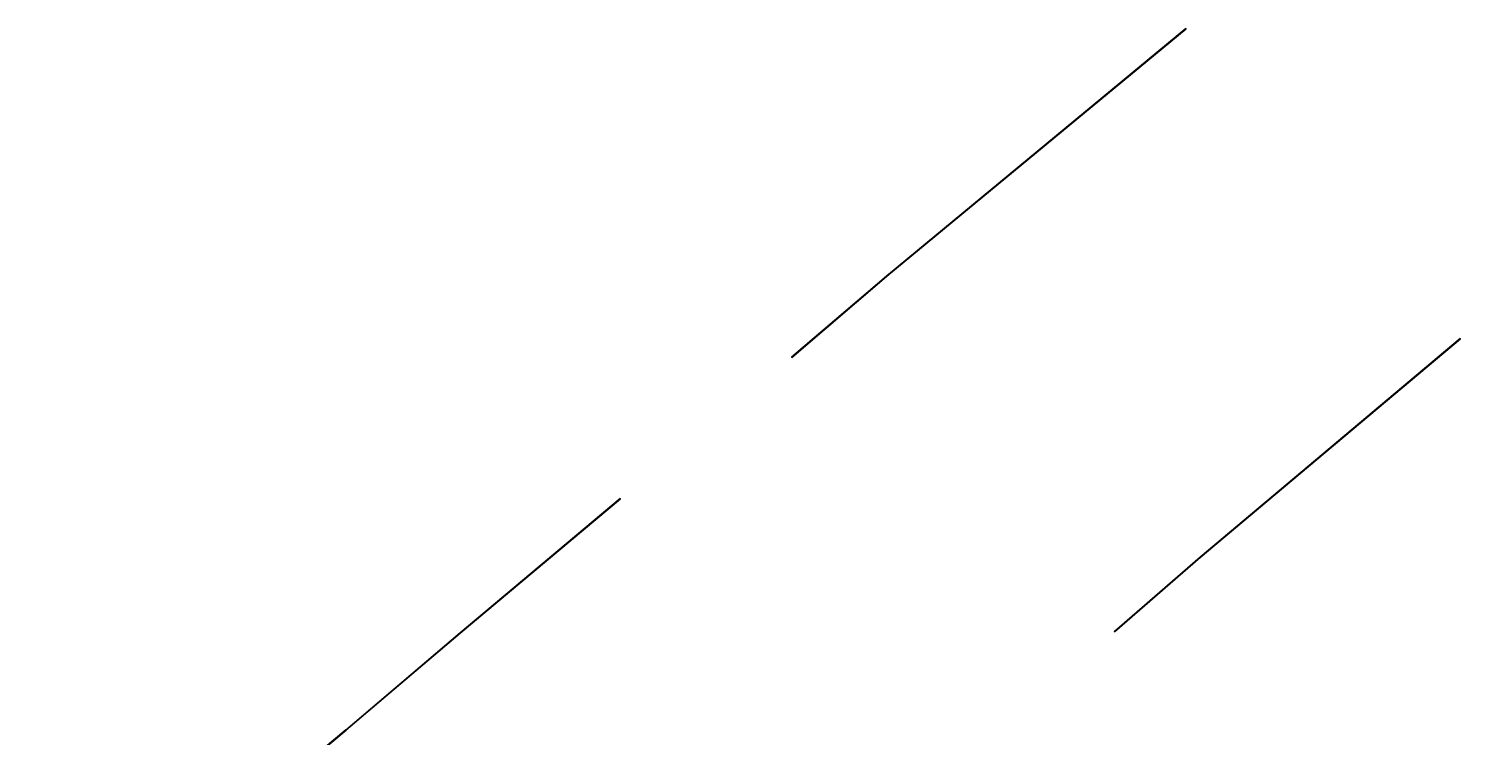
# Model space of a CAD drawing. Extents: x -291248544 to -291003570, y 98625193 to 98746984.
# Drawn here: x -291069535 to -291058066, y 98734885 to 98740564 of the extents above; entities that cross this region are included whole.
import ezdxf

# ---------------------------------------------------------------- set-up
doc = ezdxf.new("R2010")
doc.units = 0

msp = doc.modelspace()

# ---------------------------------------------------------------- linework, layer by layer
at = {"layer": 'mg_to_dxf', "color": 2}
for points in [[(-291060264.97, 98740562.12), (-291060264.84, 98740563.53), (-291062645.99, 98738594.5), (-291062644.57, 98738594.37)], [(-291062644.57, 98738594.37), (-291062644.7, 98738592.97), (-291060263.56, 98740561.99), (-291060264.97, 98740562.12)], [(-291060264.97, 98740562.12), (-291060263.56, 98740561.99), (-291060264.84, 98740563.53), (-291060264.97, 98740562.12)], [(-291062645.34, 98738593.73), (-291062645.22, 98738595.15), (-291063424.19, 98737930.73), (-291063422.78, 98737930.62)], [(-291063422.78, 98737930.62), (-291063422.89, 98737929.21), (-291062643.93, 98738593.61), (-291062645.34, 98738593.73)], [(-291062644.57, 98738594.37), (-291062645.99, 98738594.5), (-291062644.7, 98738592.97), (-291062644.57, 98738594.37)], [(-291062645.34, 98738593.73), (-291062643.93, 98738593.61), (-291062645.22, 98738595.15), (-291062645.34, 98738593.73)], [(-291058067.7, 98738078.75), (-291058067.58, 98738080.16), (-291060151.18, 98736328.56), (-291060149.76, 98736328.45)], [(-291060149.76, 98736328.45), (-291060149.88, 98736327.04), (-291058066.3, 98738078.63), (-291058067.7, 98738078.75)], [(-291058067.7, 98738078.75), (-291058066.3, 98738078.63), (-291058067.58, 98738080.16), (-291058067.7, 98738078.75)], [(-291063422.78, 98737930.62), (-291063424.19, 98737930.73), (-291063422.89, 98737929.21), (-291063422.78, 98737930.62)], [(-291064796.83, 98736797.01), (-291064796.71, 98736798.42), (-291066079.21, 98735722.03), (-291066077.8, 98735721.91)], [(-291066077.8, 98735721.91), (-291066077.92, 98735720.5), (-291064795.42, 98736796.89), (-291064796.83, 98736797.01)], [(-291064796.83, 98736797.01), (-291064795.42, 98736796.89), (-291064796.71, 98736798.42), (-291064796.83, 98736797.01)], [(-291060150.52, 98736327.8), (-291060150.42, 98736329.21), (-291060837.82, 98735733.46), (-291060836.41, 98735733.36)], [(-291060836.41, 98735733.36), (-291060836.51, 98735731.95), (-291060149.12, 98736327.69), (-291060150.52, 98736327.8)], [(-291060149.76, 98736328.45), (-291060151.18, 98736328.56), (-291060149.88, 98736327.04), (-291060149.76, 98736328.45)], [(-291060150.52, 98736327.8), (-291060149.12, 98736327.69), (-291060150.42, 98736329.21), (-291060150.52, 98736327.8)], [(-291066078.57, 98735721.26), (-291066078.45, 98735722.68), (-291066994.74, 98734943.83), (-291066993.33, 98734943.71)], [(-291066993.33, 98734943.71), (-291066993.45, 98734942.3), (-291066077.16, 98735721.15), (-291066078.57, 98735721.26)], [(-291066077.8, 98735721.91), (-291066079.21, 98735722.03), (-291066077.92, 98735720.5), (-291066077.8, 98735721.91)], [(-291066078.57, 98735721.26), (-291066077.16, 98735721.15), (-291066078.45, 98735722.68), (-291066078.57, 98735721.26)], [(-291060836.41, 98735733.36), (-291060837.82, 98735733.46), (-291060836.51, 98735731.95), (-291060836.41, 98735733.36)], [(-291066994.1, 98734943.07), (-291066993.98, 98734944.48), (-291069535.32, 98732815.24), (-291069533.92, 98732815.11)], [(-291069533.92, 98732815.11), (-291069534.05, 98732813.7), (-291066992.69, 98734942.95), (-291066994.1, 98734943.07)], [(-291066993.33, 98734943.71), (-291066994.74, 98734943.83), (-291066993.45, 98734942.3), (-291066993.33, 98734943.71)], [(-291066994.1, 98734943.07), (-291066992.69, 98734942.95), (-291066993.98, 98734944.48), (-291066994.1, 98734943.07)]]:
    msp.add_3dface(points, dxfattribs=at)

doc.saveas('drawing.dxf')
